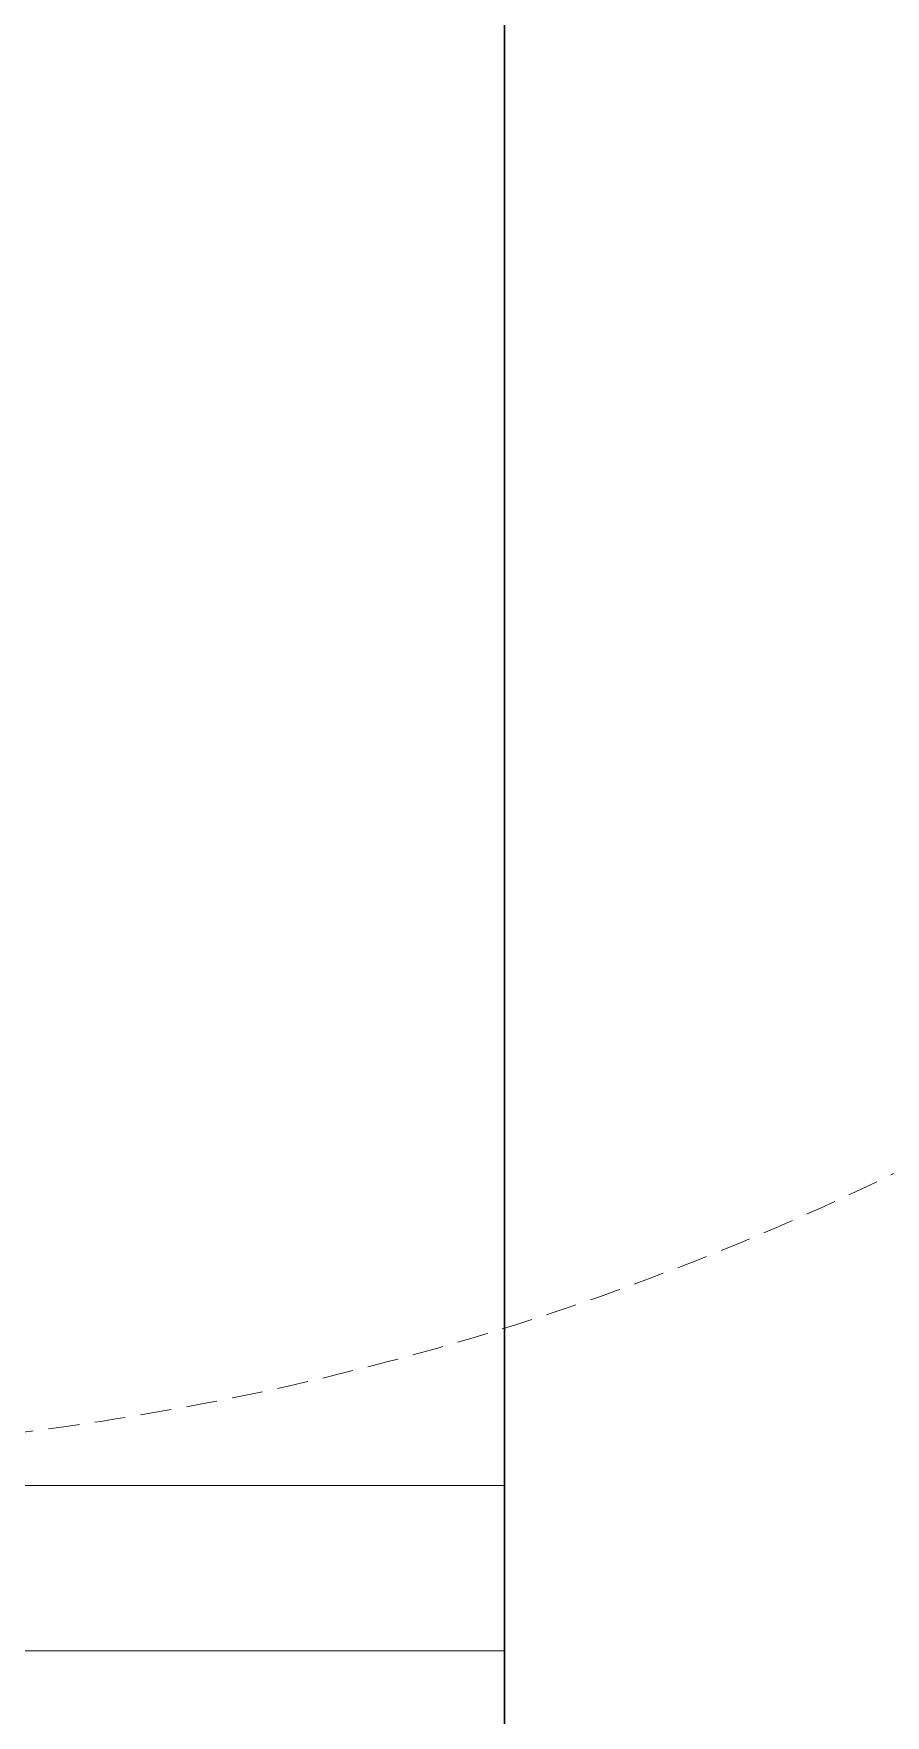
# Model space of a CAD drawing. Header units: millimetres. Extents: x 0 to 145404, y 0 to 194550.
# Drawn here: x 115533 to 115791, y 107967 to 108475 of the extents above; entities that cross this region are included whole.
import ezdxf

# ---------------------------------------------------------------- set-up
doc = ezdxf.new("R2010")
doc.units = ezdxf.units.MM
doc.linetypes.add('HIDDEN2', pattern=[0.1875, 0.125, -0.0625])
for name, color, linetype, lineweight in [('АР - детали окон', 152, 'Continuous', 0), ('АР - Наружная стена', 144, 'Continuous', 30), ('АР - Окна', 150, 'Continuous', 9), ('АР - окна - открывание', 251, 'Continuous', 5), ('АР - панель 400', 151, 'Continuous', 30)]:
    doc.layers.add(name, color=color, linetype=linetype, lineweight=lineweight)

# ---------------------------------------------------------------- blocks, each defined once
blk = doc.blocks.new('блок балконный дверной с проходом 750мм')
at = {"layer": 'АР - детали окон', "color": 251}
blk.add_lwpolyline([(-950.000098820652, 79.99791722252277), (-900.000098820652, 79.99791722252277), (-900.000098820652, 149.9979172225228), (-50.00009882065217, 149.9979172225228), (-50.00009882065217, 79.99791722252277), (-9.882065216970659e-05, 79.99791722252277), (-9.882065216970659e-05, -250.0020827774772), (-950.000098820652, -250.0020827774771)], close=True, dxfattribs=at)
at = {"layer": 'АР - окна - открывание', "color": 252, "linetype": 'HIDDEN2', "lineweight": 0, "ltscale": 75}
blk.add_arc((-50.5144568612377, -0.0003663423633781804), 839.7754183786165, 180, 270, dxfattribs=at)
blk = doc.blocks.new('*U144')
at = {"layer": 'АР - детали окон', "color": 251}
blk.add_lwpolyline([(950, 329.9999995769566), (0, 329.9999995769566), (0, -1.269226076657973e-17), (50, -1.269226076657973e-17), (50, -69.99999999999999), (900, -69.99999999999999), (900, -1.269226076657973e-17), (950, -1.269226076657973e-17), (950, 239.9999995769566)], close=True, dxfattribs=at)
blk = doc.blocks.new('Квартира 1С 3800 тип 4-1')
at = {"layer": 'АР - Наружная стена'}
blk.add_lwpolyline([(-7150, 4000), (-7150, 0), (-6750, 0), (-6750, 4000)], close=True, dxfattribs=at)
at = {"layer": 'АР - Окна', "rotation": 90}
blk.add_blockref('блок балконный дверной с проходом 750мм', (-7000.002082778141, 3190.000098804012), dxfattribs=at)
at = {"layer": 'АР - панель 400', "rotation": 270}
blk.add_blockref('*U144', (-7080.000095323659, 2289.999999983236), dxfattribs=at)
blk = doc.blocks.new('V_Section_2')
blk.add_blockref('Квартира 1С 3800 тип 4-1', (7150, -28299.9999999993))

msp = doc.modelspace()

# ---------------------------------------------------------------- block references
msp.add_blockref('V_Section_2', (115275.460059089, 134046.1139150588, 1.056413898744269e-07))

doc.saveas('drawing.dxf')
